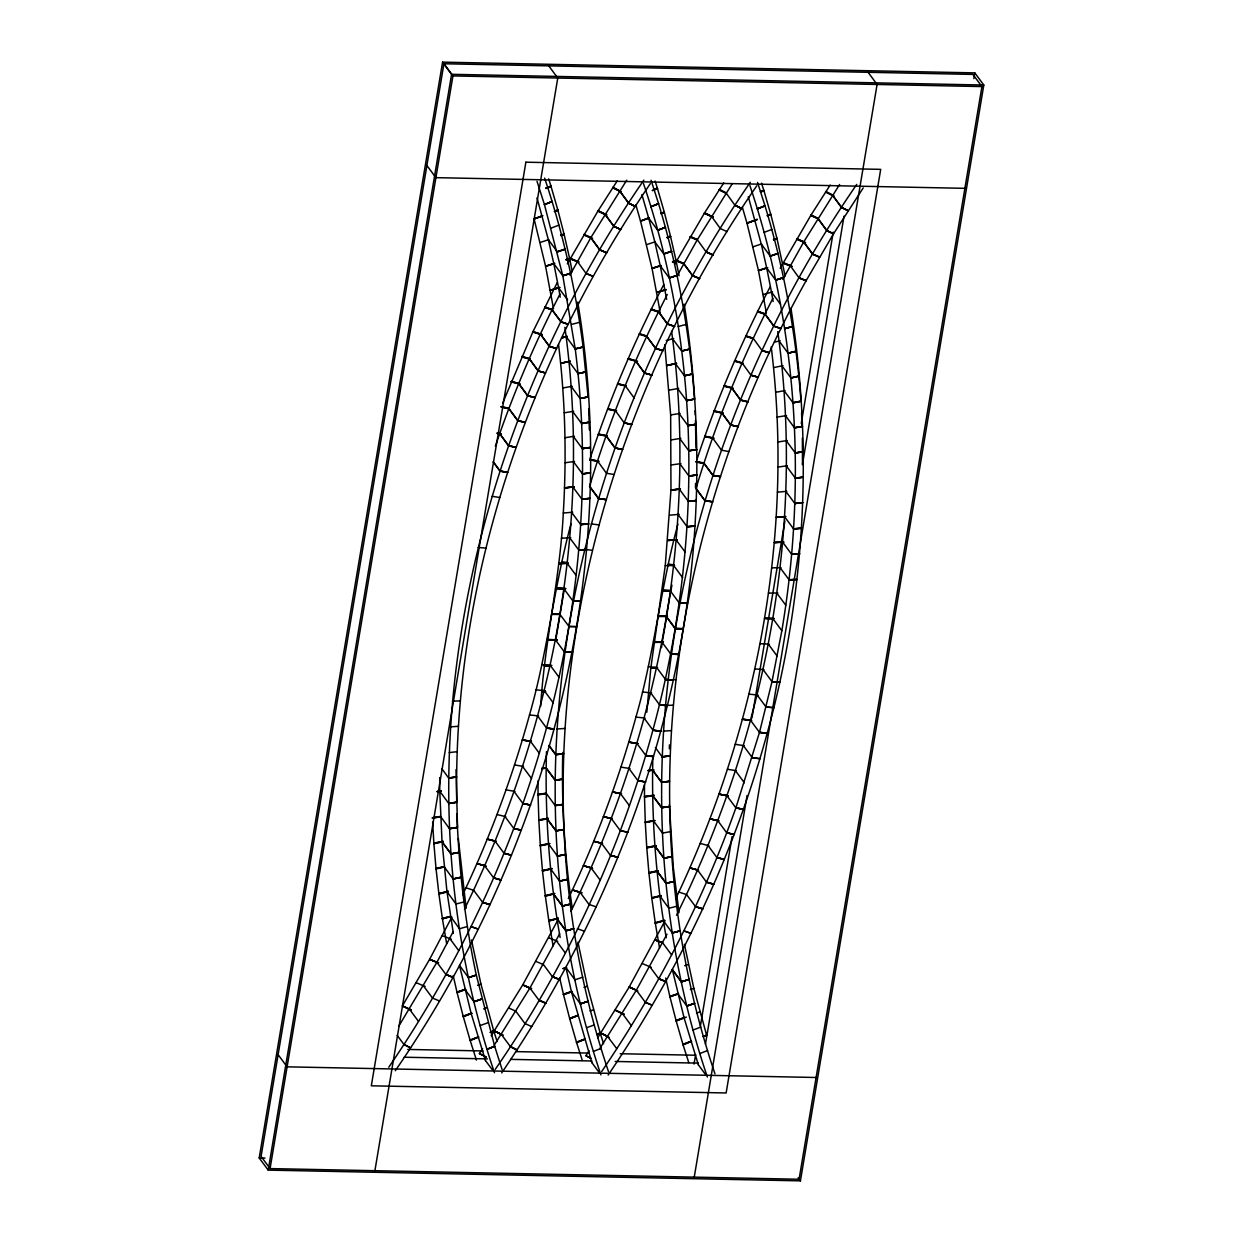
<?xml version="1.0" encoding="UTF-8"?>
<svg xmlns="http://www.w3.org/2000/svg" width="1243" height="1243" viewBox="0 0 1243 1243"><rect width="100%" height="100%" fill="white"/><g stroke="black" fill="none" stroke-linecap="round" stroke-linejoin="round"><path stroke-width="1.5" d="M494.481 1072.74C393.301 773.519 467.337 435.936 643.843 180.126M439.727 777.574L439.773 791.247L448.785 803.506L456.74 802.232C452.856 582.112 526.908 364.572 650.338 183.638M560.127 937.471C549.235 876.206 544.776 813.808 546.485 751.611M600.913 1074.884C499.748 775.663 573.784 438.08 750.29 182.27M540.627 706.428C544.605 641.559 560.189 578.011 563.297 513.048C566.684 456.865 565.347 400.355 558.527 344.466M562.768 752.419C561.432 804.625 564.602 856.971 572.308 908.633M608.526 1071.668C508.123 774.7 581.6 439.665 756.785 185.782M464.462 909.223C552.203 730.231 592.507 525.665 564.881 327.313M666.248 937.75C655.683 877.682 651.316 816.527 652.886 755.573M707.36 1077.044C606.196 777.807 680.232 440.24 856.738 184.415M646.811 712.177L650.819 668.004L665.254 565.674L670.971 490.022L670.661 414.96L664.772 344.731M669.34 748.768L669.418 744.899M714.974 1073.812C626.596 812.363 672.805 518.626 806.101 280.7L799.14 277.997L790.237 265.645M662.239 641.994C680.978 539.726 685.95 434.506 671.593 331.337M695.459 487.536L695.552 483.372M675.617 898.969C756.785 728.336 794.479 535.143 771.204 346.875M676.518 915.252C764.802 735.809 805.495 530.606 777.776 331.601M802.481 464.276L802.372 438.064M495.227 1069.384C670.412 815.501 743.873 480.466 643.47 183.498M388.779 1067.24C531.056 859.224 607.423 600.959 575.229 348.91L583.138 347.061M555.776 640.052L564.4 588.498M661.509 647.65L661.975 644.014M772.835 618.563L781.847 630.714C806.754 482.688 797.835 328.261 749.917 185.642M259.197 1157.963L442.57 62.15L974.792 72.886L983.803 85.037L800.43 1180.85L268.208 1170.114L259.197 1157.963L265.008 1158.072M443.922 63.75L261.077 1156.425L270.073 1168.591L799.078 1179.25L981.923 86.575L972.927 74.409L443.922 63.75L452.934 75.916L270.073 1168.591M268.208 1170.114L451.582 74.316L442.57 62.15M374.904 1170.704L557.765 78.029L548.753 65.863M694.029 1064.101L695.629 1054.546M700.431 1025.863L732.111 836.508M751.953 717.926L784.923 520.941M801.253 423.397L833.245 232.13M705.465 1044.104L747.059 795.52M802.419 464.711L844.028 216.127M694.247 1177.137L877.092 84.462L868.096 72.296M973.844 78.62L974.792 72.886M462.722 894.68C490.193 836.881 512.551 776.657 529.502 714.943C547.65 652.155 553.896 586.758 571.034 523.738M568.346 898.534C596.205 840.221 618.828 779.408 635.95 717.087C654.253 653.709 660.484 587.675 677.948 524.095M670.474 592.662L666.186 616.404L675.182 628.678L683.277 628.632C701.347 521.485 701.068 411.433 684.163 304.147M570.91 911.368C616.45 818.22 649.172 718.703 666.403 616.419M790.921 308.155C813.248 449.469 805.278 595.381 767.18 733.308L759.489 732.376L771.996 681.646L781.847 630.729M670.847 590.643L671.966 585.189M772.835 298.429C741.481 359.274 715.75 422.993 695.987 488.53L704.967 500.789L712.627 501.815L705.03 500.603M501.706 1072.895C592.321 939.724 656.568 787.86 683.262 628.74L675.198 628.57M726.875 795.691L735.872 807.857L743.407 809.255L735.872 807.857L759.489 732.376L767.149 733.417C733.852 855.168 679.082 970.721 608.153 1075.04M495.336 446.268C513.002 394.031 534.723 343.161 559.94 294.14M663.746 284.631L663.591 284.911C634.318 340.939 609.505 399.314 589.819 459.397L598.738 461.06M395.274 1070.751C547.961 848.86 622.696 569.636 577.715 302.002M696.857 459.77C716.419 400.293 741.077 342.54 770.038 287.055L770.194 286.776M502.716 402.996L532.905 331.803L557.299 282.487M667.258 294.56C635.546 355.902 609.505 420.165 589.586 486.293L598.582 498.443L606.18 499.67L598.52 498.645L589.555 486.386M410.951 1010.062L402.406 1005.898L429.612 959.347L451.877 916.977M452.763 977.355L445.895 974.465L436.899 962.3L453.229 931.597M491.171 1035.776L522.728 984.891L557.454 920.814M494.294 1045.068L529.922 988.03L559.676 933.742M597.619 1037.921L629.176 987.051L664.772 921.265M599.716 1048.735L636.354 990.189L666.994 934.177M601.674 1071.528C657.252 989.754 702.839 901.097 735.872 807.857L743.345 809.457M567.305 263.92L598.023 210.922L617.289 180.779M569.9 275.154L590.813 237.677L626.721 180.204M674.654 264.371L704.47 213.066L723.737 182.923M677.264 275.589L697.261 239.821L732.158 183.871M780.2 268.208L810.918 215.21L830.169 185.067M782.795 279.442L803.708 241.965L839.6 184.492M799.187 277.904L806.101 280.7L833.525 233.777L863.217 187.926M398.785 1026.143L436.899 962.3M479.394 1053.536L486.106 1057.047L479.394 1053.536L482.61 1048.688M585.826 1055.68L590.876 1058.306L585.826 1055.68L589.042 1050.832M545.863 188.05L550.898 185.984M544.636 178.122C562.97 232.969 575.773 289.619 583.122 346.968L575.214 348.91L562.815 275.791L544.45 204.582L552.094 201.444M653.989 189.511L657.345 188.128M651.083 180.266L658.572 203.681L650.897 206.726L658.541 203.603M760.436 191.655L763.792 190.272M757.531 182.41L765.02 205.841L757.344 208.886L764.989 205.748M470.196 1040.562L478.602 1037.113M497.138 1041.556L493.735 1030.913L490.364 1032.249L493.735 1030.913L480.932 984.052L471.485 939.972M487.023 1049.418L494.667 1046.28L476.302 975.071L468.518 977.666L459.459 965.314L471.159 1013.496L485.469 1060.59M576.643 1042.706L585.049 1039.257M603.57 1043.7L600.183 1033.057L596.795 1034.409L600.183 1033.057L587.38 986.196L577.933 942.132M601.099 1048.439L593.408 1051.376M683.091 1044.85L691.496 1041.416M703.243 1036.507L706.614 1035.217L703.243 1036.553L706.614 1035.217L693.827 988.34L684.38 944.276M707.547 1050.584L699.856 1053.536M545.926 188.268L550.991 186.248L548.645 178.883M652.373 190.412L657.438 188.408L655.077 181.043M760.514 191.888L763.886 190.552L761.524 183.187M476.426 1060.077L470.118 1040.298L478.555 1036.942M486.992 1049.325L494.667 1046.28L502.094 1069.524M582.314 1060.45L576.55 1042.442L584.987 1039.086M688.762 1062.594L682.997 1044.586L691.434 1041.23M544.45 204.582L552.125 201.537L544.45 204.582L537.023 181.354M650.897 206.726L658.572 203.681C677.808 267.214 689.725 332.891 694.526 399.081L686.587 400.666L677.59 388.5M757.344 208.871L765.02 205.841C784.255 269.358 796.157 335.051 800.974 401.24L793.034 402.81L784.022 390.644M545.988 188.485L551.069 186.528M554.409 211.139L557.796 209.834M551.224 228.075L558.93 225.123M652.435 190.63L657.516 188.672M635.888 204.955L640.533 221.083L649.001 217.836L640.533 221.083L652.031 268.41L659.955 311.014M660.856 213.283L664.244 211.994M665.378 227.267L657.671 230.235L648.675 218.069L641.901 194.576M760.576 192.121L763.963 190.816M766.403 313.158L758.479 270.554L746.981 223.227L757.142 219.327M767.304 215.427L770.676 214.138M764.119 232.379L771.81 229.427M463.313 1016.712L471.781 1013.449M483.62 1008.912L487.007 1007.607M487.893 1022.787L480.14 1025.553M470.04 1040.018L478.493 1036.771M490.348 1032.218L493.735 1030.913M486.961 1049.232L494.667 1046.28M569.76 1018.856L578.213 1015.609M593.455 1009.751L590.052 1010.979M594.325 1024.931L586.587 1027.697M576.472 1042.162L584.94 1038.915M596.795 1034.362L600.183 1033.057M676.208 1021L686.354 1017.1M699.902 1011.895L696.5 1013.123M693.081 1030.027L700.772 1027.075M682.92 1044.306L691.388 1041.059M554.471 211.372L557.874 210.114L550.991 186.248M660.919 213.516L664.321 212.258L657.438 188.408M742.335 207.099L746.981 223.227L757.173 219.452M767.366 215.676L770.769 214.402L763.886 190.552M470.118 1040.298L463.235 1016.432L471.719 1013.278M576.55 1042.442L569.682 1018.576L578.166 1015.422M682.997 1044.586L676.114 1020.721L684.613 1017.566M542.616 215.894L534.102 218.939L545.584 266.266L553.508 308.854M554.533 211.621L557.952 210.393M540.161 242.494L548.738 239.635M560.609 235.16L564.011 233.948M640.533 221.083L649.064 218.038M660.981 213.765L664.384 212.537M565.099 249.051L557.346 251.816L548.349 239.666L537.007 197.855M646.609 244.638L655.185 241.779M667.056 237.32L670.459 236.092M746.981 223.227L757.205 219.576M767.428 215.909L770.831 214.682M671.546 251.195L663.793 253.976L654.797 241.81L648.675 218.069M753.056 246.782L761.617 243.923M773.503 239.464L776.906 238.236M777.994 253.339L770.24 256.12L761.244 243.954L748.333 196.72M457.082 992.598L465.612 989.552M477.53 985.279L480.932 984.052M464.975 989.475L474.018 1001.827L481.756 999.046L473.971 1001.64M463.157 1016.153L471.672 1013.107M563.53 994.742L572.044 991.696M583.977 987.424L587.38 986.196M582.749 977.216L574.95 979.81L565.907 967.474L571.438 991.712L580.465 1003.971L588.203 1001.19L580.419 1003.785M569.605 1018.297L578.119 1015.251M669.977 996.902L678.492 993.841M690.424 989.568L693.827 988.34M677.901 993.949L686.913 1006.115L694.651 1003.334L686.866 1005.929M676.052 1020.441L684.567 1017.395M560.671 235.409L564.089 234.228L557.874 210.114M667.118 237.553L670.536 236.372L664.321 212.258M773.566 239.697L776.984 238.516L770.769 214.402M463.235 1016.432L457.02 992.318L465.566 989.366M474.003 1001.734L481.756 999.046M569.682 1018.576L563.467 994.478L571.998 991.51M580.434 1003.878L588.203 1001.19M676.114 1020.721L669.899 996.622L678.445 993.67M686.882 1006.022L694.651 1003.334M560.733 235.642L564.151 234.507M554.86 263.407L545.584 266.266L554.16 263.423M566.14 259.414L569.574 258.28M667.165 237.786L670.599 236.652M661.307 265.567L652.031 268.41L660.592 265.567M672.587 261.574L676.021 260.424M773.612 239.93L777.046 238.796M767.754 267.711L758.479 270.554L767.04 267.711M456.958 992.038L465.519 989.195M563.11 968.701L566.544 967.551M563.39 994.182L571.966 991.339M688.404 964.568L684.691 965.718M689.197 979.375L681.397 981.97L672.354 969.618L681.366 981.768L689.181 979.36L681.366 981.768M669.837 996.342L678.414 993.483M545.584 266.266L554.176 263.516M566.202 259.663L569.636 258.56L564.089 234.228M652.031 268.41L660.623 265.66M672.649 261.807L676.083 260.704L670.536 236.372M758.479 270.554L767.071 267.804M476.302 975.071L468.487 977.573L476.302 975.071C464.975 922.011 458.869 867.925 456.88 813.73M563.063 968.483L566.497 967.38M565.985 259.989L569.698 258.839M570.646 273.382L562.815 275.791L553.803 263.625L548.349 239.666M559.661 287.615L550.354 290.256L559.614 287.397M672.432 262.133L676.13 260.983M677.093 275.526L669.262 277.95L660.251 265.784L654.797 241.81M666.108 289.759L656.801 292.4L666.062 289.541M783.541 277.686L775.71 280.095L766.698 267.929L761.244 243.954M763.233 294.544L772.556 291.919M550.354 290.256L559.645 287.506M656.801 292.4L666.093 289.65M571.749 324.345L579.642 322.31M678.196 326.505L686.089 324.47M792.537 326.614L784.644 328.649L792.506 326.412M442.446 918.965L449.888 916.852M467.368 926.517L459.506 928.739L450.463 916.386M548.893 921.11L558.2 918.468M556.942 918.732L565.953 930.883L573.815 928.661L565.922 930.696L556.911 918.53M655.325 923.254L664.648 920.612M663.358 920.69L672.385 933.042L680.247 930.805L672.37 932.84M446.657 943.717L442.399 918.686L449.857 916.65M553.088 945.861L548.847 920.83L558.169 918.297M565.938 930.789L573.8 928.661M659.536 948.005L655.279 922.974L664.617 920.441M672.37 932.934L680.247 930.805M784.644 328.649L792.521 326.521M561.634 337.832L567.243 336.387M666.217 340.489L673.69 338.531M689.554 349.019L681.661 351.054L672.665 338.904M774.529 342.167L780.122 340.675M796.002 351.163L788.109 353.198L779.112 341.048M438.919 894.028L448.257 891.604M463.888 901.952L456.01 904.003L446.967 891.651L442.026 841.76L439.773 791.247M442.353 918.391L449.826 916.464M545.351 896.172L552.84 894.245M553.415 893.795L562.426 905.945L570.335 904.096L562.457 906.147L553.446 893.981M548.8 920.535L558.138 918.126M651.798 898.316L661.152 895.908M676.782 906.24L668.889 908.291L659.862 895.939M655.247 922.679L664.585 920.271M689.57 349.112L681.661 351.054L689.585 349.205M442.399 918.686L438.872 893.748L448.241 891.433M548.847 920.83L545.32 895.892L554.673 893.577M562.442 906.054L570.335 904.096M655.279 922.974L651.767 898.036L661.121 895.721M570.071 361.356L560.671 363.329L570.04 361.138M585.935 371.781L578.026 373.63L569.014 361.48M676.503 363.5L667.118 365.473L676.487 363.282M692.382 373.925L684.458 375.79L675.462 363.624M773.566 367.617L782.95 365.644M798.829 376.07L790.905 377.934L781.909 365.768M436.06 868.919L443.565 867.163M444.155 866.728L453.182 879.081L461.091 877.232L453.167 878.894M438.841 893.453L448.21 891.262M542.507 871.079L551.876 868.873M550.602 868.873L559.63 881.24L567.538 879.376L559.614 881.038M545.289 895.597L554.658 893.406M648.955 873.223L658.324 871.017M657.05 871.032L666.062 883.183L673.986 881.52L666.077 883.385L657.065 871.219M651.736 897.741L661.105 895.55M560.671 363.329L570.055 361.247M667.118 365.473L676.503 363.391M438.872 893.748L436.029 868.639L443.533 866.961M453.167 878.987L461.091 877.232M545.32 895.892L542.476 870.784L551.861 868.702M559.614 881.132L567.538 879.376M651.767 898.036L648.924 872.928L658.308 870.846M666.062 883.276L673.986 881.52M562.784 388.002L572.184 386.262M588.079 396.843L580.139 398.506L571.143 386.355M669.216 390.147L678.631 388.406M694.526 398.987L686.587 400.65L694.526 399.081M775.663 392.306L785.079 390.551M800.974 401.132L793.034 402.81L800.974 401.24M433.9 843.671L443.3 841.697M442.026 841.868L451.038 854.019L458.978 852.356L451.023 853.832L442.026 841.666M540.348 845.815L547.852 844.246M436.013 868.344L443.518 866.759M548.458 843.811L557.486 856.178L565.41 854.5L557.47 855.976M646.795 847.959L656.18 845.986M542.445 870.488L551.845 868.515M654.921 846.157L663.933 858.323L671.857 856.645L663.917 858.121L654.906 845.955M648.893 872.633L658.293 870.659M588.079 396.937L580.139 398.506L588.094 397.045L583.122 346.968L575.214 348.91L566.218 336.744M436.029 868.639L433.869 843.375L443.285 841.511M451.038 853.925L458.978 852.356M542.476 870.784L540.317 845.52L549.717 843.671M557.47 856.07L565.41 854.5M648.924 872.928L646.764 847.679L656.164 845.815M663.917 858.214L671.857 856.645M564.213 412.816L573.644 411.293M589.539 422.045L581.6 423.521L572.588 411.355M670.661 414.96L680.092 413.437M695.987 424.189L688.047 425.665L679.035 413.499M777.108 417.104L786.524 415.582M802.434 426.333L794.495 427.81L785.483 415.644M432.409 818.282L439.944 816.884M440.566 816.465L449.578 828.832L457.517 827.356L456.041 769.557M538.856 820.427L548.272 818.671M433.854 843.08L443.269 841.34M546.998 818.624L556.009 830.775L563.965 829.485L556.025 830.977L547.013 818.811M645.303 822.571L654.719 820.831M540.301 845.24L549.717 843.484M670.412 831.645L662.457 833.121L653.445 820.768M646.748 847.384L656.164 845.628M589.555 422.138L581.6 423.521L589.555 422.232M432.393 817.987L439.929 816.682M449.562 828.724L457.517 827.341L449.562 828.63M540.317 845.52L538.841 820.131L548.256 818.5M556.009 830.883L563.965 829.485M646.764 847.679L645.288 822.276L654.704 820.644M564.99 437.738L574.406 436.215M590.332 447.356L582.377 448.645L573.365 436.479M671.438 439.882L680.853 438.359M696.779 449.5L688.824 450.789L679.812 438.624M777.885 442.026L787.301 440.504M803.227 451.644L795.271 452.934L786.26 440.768M437.272 791.853L441.032 791.247M538.064 794.914L545.599 793.702M432.393 817.692L439.929 816.48M546.221 793.298L555.233 805.666L563.188 804.376L555.233 805.464M644.511 797.058L653.927 795.536M538.841 819.836L548.256 818.314M652.668 795.644L661.68 807.81L669.635 806.521L661.68 807.608L652.668 795.442M645.272 821.98L654.704 820.458M437.256 791.636L441.032 791.061M448.785 803.413L456.74 802.217L448.785 803.32M538.841 820.131L538.048 794.619L545.599 793.5M555.233 805.557L563.188 804.361M645.288 822.276L644.495 796.763L653.927 795.365M661.68 807.701L669.635 806.521M565.099 462.753L574.515 461.464M590.441 472.775L582.485 473.863L573.474 461.712M671.531 464.913L680.962 463.608M696.888 474.919L688.917 476.007L679.921 463.857M777.978 467.057L787.409 465.752M803.32 477.063L795.365 478.167L786.368 466.001M441.933 768.78L448.676 778.102L456.632 776.999L448.676 777.9M541.715 768.78L545.491 768.267M437.256 791.403L441.032 790.89M546.112 768.081L555.124 780.247L563.079 779.143L555.124 780.045L546.128 767.879M648.162 770.94L653.818 770.147M538.048 794.324L545.599 793.283M652.559 770.225L661.571 782.391L669.526 781.288L661.571 782.189L652.559 770.038M644.495 796.468L653.927 795.178M448.676 777.994L456.632 776.999M541.715 768.531L545.491 768.065M555.124 780.138L563.079 779.143M648.162 770.676L653.818 769.976L648.162 770.427M661.571 782.298L669.526 781.288M573.94 487.023L564.524 487.862L573.955 486.805M680.387 489.167L670.971 490.022L680.387 488.95M777.419 492.166L786.835 491.327M449.251 752.59L457.206 751.689M548.94 745.614L555.699 754.734L563.654 753.833L555.699 754.548L548.955 745.427M541.73 768.283L545.491 767.863M655.387 747.571L662.146 756.894L670.101 755.977L662.146 756.692M564.524 487.862L573.94 486.914M670.971 490.022L680.387 489.058M555.699 754.641L563.654 753.833M662.146 756.785L670.101 755.977M589.85 498.474L581.91 499.189L572.899 487.023M696.298 500.618L688.358 501.333L679.346 489.167M563.297 513.048L572.712 512.209M802.745 502.762L794.805 503.477L785.794 491.311M669.728 515.192L679.144 514.353M588.607 523.847L580.667 524.562L571.656 512.396M785.576 516.731L776.176 517.337L785.592 516.498M695.055 525.991L687.115 526.706L678.103 514.54M801.502 528.135L793.547 528.85L784.551 516.684M458.449 726.316L450.51 726.829M564.897 728.46L556.957 728.973M671.344 730.604L663.405 731.117M776.176 517.337L785.592 516.606M561.385 538.266L570.786 537.66M677.217 540.037L667.833 540.425L677.233 539.804M586.68 549.468L578.741 549.981L569.745 537.831M783.649 542.181L774.28 542.569L783.68 541.948M799.575 553.756L791.636 554.285L782.624 542.119M541.715 692.009L545.475 691.776M460.376 700.881L452.452 701.207M673.255 705.169L665.347 705.496M667.833 540.425L677.217 539.913M774.28 542.569L783.665 542.072M541.746 691.714L545.506 691.512M568.175 563.374L558.822 563.53L568.191 563.157M665.254 565.674L674.607 565.518M771.701 567.833L781.055 567.678M796.965 579.424L789.041 579.751L780.029 567.585M544.341 666.155L549.965 665.922M650.788 668.299L656.413 668.081M675.85 679.703L667.957 679.828M541.777 691.419L545.522 691.263M558.822 563.53L568.191 563.265M544.372 665.86L549.996 665.704M650.819 668.004L656.444 667.848M555.574 588.825L564.928 588.654M662.022 590.969L671.375 590.813M768.469 593.113L777.823 592.958M580.792 600.804L572.883 600.944L563.887 588.778M547.65 640.285L557.004 640.129M654.098 642.429L661.571 642.305M572.666 652.078L564.804 652.016M679.113 654.222L671.251 654.16M544.418 665.564L551.892 665.44M650.85 667.709L656.475 667.615M547.681 639.99L557.019 639.943M654.129 642.134L661.602 642.103M687.208 603.15L679.331 603.088L670.334 590.922L662.737 590.674M551.674 614.104L559.132 614.166L551.737 613.809M551.628 614.399L559.086 614.462M658.075 616.544L667.444 616.326L658.184 615.953M773.845 618.703L764.569 618.393L773.892 618.47M568.735 626.519L576.597 626.581M547.728 639.679L557.05 639.757M654.175 641.839L663.498 641.901M451.582 74.316L983.803 85.037M452.934 75.916L981.923 86.575M964.894 188.33L435.905 177.656L426.893 165.505M658.122 616.248L667.429 616.435M764.569 618.393L773.876 618.579M407.751 1049.434L483.076 1050.957M515.907 1051.609L589.291 1053.085M620.195 1053.722L695.505 1055.229M404.224 1057.218L487.442 1058.896M510.671 1059.362L591.948 1060.994M615.176 1061.46L698.395 1063.138M816.107 1077.495L287.102 1066.836L278.106 1054.67M556.289 588.529L565.581 588.84M679.812 603.01L687.643 603.259M573.365 600.851L581.196 601.099M675.213 628.476L683.044 628.725M683.246 628.834L675.4 628.585L666.201 616.31M576.799 626.69L568.952 626.425L559.754 614.166M760.001 643.672L769.246 644.2M653.569 641.528L662.799 642.056M547.122 639.368L556.351 639.912M662.799 590.378L670.195 590.72M556.351 588.234L565.612 588.654M668.066 564.835L673.613 565.161M561.634 562.691L567.165 563.017M662.845 590.083L670.241 590.503M556.413 587.939L565.643 588.467M678.6 654.502L670.8 654.051L661.804 641.885M572.153 652.357L564.353 651.907L555.357 639.741M754.796 668.905L763.979 669.666M648.349 666.761L657.531 667.522M541.901 664.617L551.084 665.378M668.128 564.54L673.659 564.928M561.681 562.395L567.212 562.784M478.182 547.479L485.935 548.116M668.206 564.244L673.722 564.71M561.758 562.1L567.274 562.551M779.749 682.283L771.996 681.646L762.984 669.48M673.302 680.139L665.549 679.501L656.537 667.336M748.923 694.107L758.044 695.086M642.476 691.963L651.612 692.941M766.076 707.034L773.83 707.687L766.076 707.034L757.065 694.884M536.028 689.818L545.164 690.797M598.955 524.934L591.295 523.893M584.676 549.422L592.383 550.261M667.336 705.729L659.629 704.905L650.617 692.739M751.471 720.458L742.397 719.246L751.533 720.225M635.95 717.087L645.086 718.081M767.211 733.215L759.489 732.376L750.492 720.21M529.502 714.943L538.639 715.937M660.763 731.07L653.041 730.231L644.045 718.066M554.316 728.926L546.609 728.087L537.597 715.921M742.397 719.246L751.502 720.334M499.748 497.526L492.135 496.299M735.219 744.293L744.231 745.738M743.252 745.474L752.264 757.64L759.924 758.665M637.783 743.594L628.772 742.149L637.845 743.361M653.476 756.521L645.816 755.495L636.82 743.33M531.336 741.449L522.34 740.005L531.398 741.216M712.627 501.815L704.999 500.696L696.018 488.437M598.551 498.552L606.18 499.67M752.264 757.64L759.893 758.758M628.772 742.149L637.814 743.485M653.445 756.614L645.816 755.495L653.414 756.707M522.34 740.005L531.367 741.325M696.064 462.132L703.274 463.282M703.958 463.08L712.938 475.339L720.505 476.644L712.907 475.432L703.895 463.282M589.617 459.972L598.629 461.417M614.058 474.5L606.46 473.288L597.51 460.935M493.331 461.821L500.043 471.05L507.61 472.356L500.012 471.144L493.253 462.023M727.404 769.262L736.415 770.707M620.972 767.117L629.968 768.547M514.524 764.958L523.521 766.403M696.158 461.837L703.336 463.08M712.938 475.339L720.505 476.644M589.71 459.677L598.675 461.246M500.043 471.05L507.61 472.356M704.703 436.681L713.637 438.359M729.019 451.597L721.484 450.199L712.55 437.847M598.256 434.537L607.19 436.215M696.251 461.541L703.398 462.878M606.102 435.687L615.067 447.946L622.572 449.453L615.036 448.055L606.025 435.889M497.169 433.387L500.743 434.056M499.655 433.543L508.667 445.709L516.14 447.309L508.589 445.911L499.624 433.652M727.808 796.002L718.967 794.106L727.885 795.769M645.49 782.065L637.939 780.651L628.942 768.485M621.36 793.857L612.519 791.962L621.453 793.624M506.072 789.818L515.006 791.48M530.528 804.967L522.977 803.553L513.981 791.403M615.067 447.946L622.572 449.453M508.62 445.802L516.14 447.309M704.812 436.402L713.7 438.173M598.365 434.242L607.252 436.029M497.247 433.17L500.805 433.885M718.967 794.106L727.854 795.893M612.519 791.962L621.407 793.749M530.497 805.06L522.977 803.553L530.45 805.153M713.995 411.371L722.836 413.266M721.779 412.723L730.775 424.888L738.171 426.675L730.698 425.075L721.732 412.831M607.547 409.227L616.404 411.122M704.905 436.107L713.762 438.002M624.328 422.744L631.739 424.531L624.266 422.931L615.332 410.578M501.1 407.082L508.185 408.605M598.473 433.962L607.314 435.842M517.88 420.6L525.292 422.387L517.818 420.787L508.807 408.621M497.324 432.952L500.867 433.698M718.64 820.955L709.877 818.826L718.734 820.722M734.193 834.379L726.72 832.779L717.708 820.613M612.209 818.795L603.43 816.682L612.286 818.578M620.273 830.635L627.746 832.22L620.273 830.635L611.276 818.469M496.998 814.538L505.761 816.651M714.104 411.091L722.913 413.096M730.744 424.982L738.171 426.675M607.656 408.947L616.466 410.951M624.297 422.838L631.739 424.531M501.209 406.787L508.263 408.403M525.292 422.387L517.849 420.693L508.884 408.434M709.877 818.826L718.687 820.831M603.43 816.682L612.24 818.686M723.923 386.216L732.686 388.329M740.564 400.106L747.96 401.893L740.642 399.92L731.63 387.754L740.564 400.106L747.96 401.893M617.476 384.071L626.239 386.185M714.212 410.796L722.975 412.909M511.028 381.927L519.792 384.04M607.765 408.652L616.528 410.765M527.747 395.631L535.065 397.605L527.669 395.818L518.657 383.652M501.317 406.508L508.34 408.201M700.182 843.422L708.852 845.753M602.404 843.609L593.734 841.262L602.498 843.391M521.221 830.277L513.825 828.491L504.829 816.325M495.957 841.464L487.287 839.118L496.05 841.231M511.401 855.137L504.052 853.257L511.37 855.246L504.052 853.257L495.04 841.107M724.032 385.92L732.749 388.158M617.585 383.776L626.317 385.998L617.709 383.497M511.137 381.632L518.113 383.419M535.065 397.605L527.716 395.725L518.735 383.466M593.734 841.262L602.451 843.5M487.287 839.118L496.004 841.356M734.473 361.216L743.159 363.546M742.118 362.956L751.052 375.308L758.37 377.282L751.129 375.106M628.041 359.072L634.971 360.936M724.156 385.641L732.826 387.971M644.682 372.962L651.922 375.122L644.604 373.164L635.593 360.998M521.594 356.927L530.264 359.258M538.157 371.004L545.475 372.978L538.235 370.818L529.238 358.652L538.157 371.004L545.475 372.978M511.261 381.337L519.947 383.683M724.265 859.535L716.931 857.561L707.935 845.395M697.292 870.053L689.849 867.847L698.519 870.178M617.818 857.39L610.484 855.417L601.488 843.251M713.855 884.146L706.521 882.173L697.525 870.022M592.693 868.469L583.402 865.687L592.072 868.034M486.246 866.324L476.955 863.543L485.64 865.889M500.96 879.858L493.642 877.884L484.63 865.718M734.597 360.921L743.236 363.376M751.083 375.215L758.37 377.266M628.15 358.776L636.789 361.231M651.922 375.122L644.635 373.055L635.67 360.812M521.718 356.632L530.341 359.087M689.849 867.847L698.473 870.286M583.402 865.687L592.025 868.142M476.955 863.543L485.593 865.998M745.676 336.387L753.103 338.609M762.239 350.479L769.401 352.826L762.145 350.666L753.227 338.314L745.8 336.107M734.737 360.641L742.164 362.863M639.228 334.243L646.655 336.465L655.714 348.522L662.954 350.681L655.791 348.335M628.29 358.497L637.581 361.262M532.781 332.099L542.072 334.864M549.266 346.377L556.507 348.537L549.344 346.191L540.348 334.025L549.266 346.377L556.507 348.537M521.842 356.353L529.269 358.559M678.911 892.086L686.26 894.494M702.746 908.788L695.505 906.629L686.493 894.463M581.646 892.956L572.464 889.941L581.755 892.723M466.016 887.797L473.365 890.206M489.851 904.484L482.61 902.325L473.599 890.174M762.192 350.573L769.401 352.826M639.353 333.963L646.748 336.263L655.745 348.428L662.954 350.681M532.905 331.803L542.15 334.693M572.464 889.941L581.708 892.831M757.484 311.76L764.818 314.168M757.764 311.201L765.004 313.795L773.923 326.132L781.039 328.572L773.876 326.225L764.865 314.075L757.609 311.48M745.94 335.812L753.274 338.22M651.037 309.616L660.219 312.614M651.316 309.041L658.557 311.636L667.522 323.895L674.592 326.427L667.429 324.081L658.464 311.838M639.492 333.668L646.842 336.076M544.589 307.472L551.939 309.88L560.981 321.937L568.144 324.283L561.075 321.751L552.078 309.585L544.869 306.897M533.045 331.524L542.228 334.538M596.205 906.831L589.058 904.484L580.046 892.319M577.42 928.723L584.49 931.271M773.923 326.132L781.039 328.572M651.161 309.336L660.297 312.459M667.475 323.988L674.592 326.427M544.729 307.176L552.032 309.678M561.028 321.844L568.144 324.283M690.968 933.322L683.868 930.883L690.922 933.415M478.089 929.018L470.973 926.579L478.042 929.111M662.379 942.784L655.232 940.003L662.472 942.598M548.784 937.859L557.719 941.339M442.337 935.715L451.287 939.195M655.232 940.003L662.426 942.691M782.919 263.143L791.869 266.623M676.472 260.999L683.634 263.78L692.693 275.853L699.654 278.556L692.786 275.666M570.04 258.855L577.187 261.636M642.491 963.636L651.316 967.349M665.766 981.457L658.79 978.754L649.778 966.588M536.044 961.492L543.098 964.459M559.319 979.313L552.343 976.61L543.346 964.444M438.422 963.061L429.612 959.347L438.546 962.828M452.872 977.169L445.895 974.465L452.825 977.262M783.074 262.863L791.962 266.453M676.627 260.719L683.728 263.594M699.669 278.556L692.739 275.76L683.79 263.5M570.18 258.575L577.296 261.45M586.292 273.6L593.222 276.412L586.354 273.522M665.704 981.55L658.79 978.754L665.658 981.644M559.272 979.406L552.343 976.61L559.21 979.5M429.612 959.347L438.484 962.937M796.545 239.184L805.355 242.898M812.767 254.038L819.525 257.115L812.658 254.225L803.646 242.059M783.23 262.584L792.04 266.297M799.233 277.81L806.101 280.7M690.098 237.04L697.152 240.008M706.319 251.894L713.078 254.97L706.21 252.08L697.307 239.728M676.782 260.44L683.836 263.407M583.651 234.896L590.705 237.864M599.872 249.75L606.646 252.811L599.763 249.936L590.767 237.77L583.806 234.616M570.335 258.295L579.16 262.009M637.861 990.982L629.176 987.051L636.23 990.003M645.366 1002.34L652.233 1005.23L645.366 1002.34L636.369 990.174M531.414 988.838L522.728 984.891L531.553 988.605M416.296 982.747L425.106 986.46M439.354 1000.941L432.486 998.051L423.475 985.885M796.701 238.92L805.448 242.742M819.525 257.115L812.704 254.131L803.755 241.888M690.253 236.76L697.261 239.821M706.257 251.987L713.078 254.97M606.646 252.811L599.825 249.843L590.86 237.584M629.176 987.051L636.183 990.096M522.728 984.891L531.491 988.713M810.747 215.49L817.692 218.644M811.089 214.946L817.925 218.271L826.875 230.53L833.525 233.777L826.766 230.716L817.801 218.457L810.918 215.21M796.872 238.64L805.542 242.571M704.315 213.345L712.985 217.276M727.077 231.633L720.318 228.557L711.416 216.22M690.424 236.496L697.37 239.65M597.867 211.201L606.553 215.132M604.968 214.076L613.918 226.319L620.645 229.473L613.871 226.412L604.859 214.262M583.977 234.352L592.662 238.283M623.831 1014.35L615.285 1010.186L623.97 1014.133M545.693 1003.272L538.918 1000.195L529.922 988.03M508.853 1008.042L515.798 1011.196M531.693 1026.594L524.919 1023.533L515.923 1011.367M411.091 1009.844L402.406 1005.898L411.013 1009.953M826.813 230.623L833.525 233.777M704.47 213.066L713.094 217.121M598.023 210.922L606.646 214.977M613.918 226.319L620.645 229.473M615.285 1010.186L623.908 1014.241M825.538 192.059L832.375 195.4M832.546 195.12L841.558 207.286L848.099 210.704L841.433 207.472L832.484 195.213M719.091 189.915L725.928 193.255M735.11 205.142L741.651 208.56L734.986 205.313L726.098 192.976M704.641 212.802L713.187 216.966M612.644 187.771L621.189 191.935M619.651 190.832L628.663 202.997L635.204 206.416L628.554 203.168L619.604 190.925M598.194 210.657L606.739 214.821M609.241 1037.47L600.835 1033.073L607.672 1036.413M501.115 1034.44L494.388 1030.929L502.933 1035.093M517.01 1049.838L510.36 1046.606L501.349 1034.44M841.495 207.379L848.099 210.704M735.048 205.235L741.651 208.56M628.601 203.091L635.204 206.416M825.709 191.795L834.177 196.068M719.262 189.651L726.036 193.069M612.815 187.507L621.298 191.779L613.001 187.242M600.835 1033.073L607.625 1036.491L616.808 1048.75M494.388 1030.929L502.871 1035.201M516.964 1049.931L510.36 1046.606L516.902 1050.024M397.154 1035.326L403.913 1044.446L410.516 1047.787M825.88 191.531L832.608 195.042M719.448 189.387L726.161 192.898M403.913 1044.462L410.454 1047.88M766.698 267.929L771.499 292.105L780.511 304.271M577.342 261.356L586.245 273.693M553.819 263.64L558.604 287.817L567.616 299.967M625.182 385.61L634.116 397.962M776.766 593.066L785.778 605.232M768.252 644.029L777.248 656.195M676.176 539.975L685.188 552.141M673.597 565.441L682.593 577.607M735.39 770.644L744.386 782.795M567.15 563.297L576.146 575.447M550.09 665.191L559.101 677.342M544.17 690.58L553.182 702.746M620.428 793.547L629.424 805.697M530.373 741.185L539.369 753.336M662.612 942.769L671.624 954.919M522.495 766.341L531.507 778.506M591.078 867.863L600.089 880.028M798.177 1177.805L800.43 1180.85M698.333 1064.785L705.092 1073.905M622.37 1013.511L631.366 1025.677M556.18 940.625L565.177 952.775M591.886 1062.641L599.763 1073.284M449.733 938.465L458.729 950.631M485.438 1060.497L492.197 1069.617M409.475 1009.223L418.487 1021.389M698.364 1064.878L684.054 1017.784L672.37 969.711M591.917 1062.734L571.438 991.712M776.984 238.516L785.141 276.055M665.673 978.039L669.899 996.622M559.645 977.728L563.467 994.478M453.198 975.584L457.02 992.318M676.083 260.704L679.066 275.744M660.251 265.784L666.652 299.345M569.636 258.56L572.262 271.766M771.499 292.105L773.099 301.49M558.62 287.817L560.205 297.186M453.353 933.462L446.983 891.744M679.02 912.642L673.333 867.505L669.356 804.609M466.125 908.353L458.325 838.543M432.642 822.089L433.869 843.375M801.595 412.847L802.015 426.567M695.148 410.703L695.272 414.836M695.459 420.585L695.987 448.055M588.7 408.559L589.368 429.938M644.449 784.923L644.495 796.763M538.001 780.853L538.048 794.619M525.882 162.196L371.315 1085.807L726.13 1092.97L880.697 169.359L525.882 162.196M542.554 215.692L534.102 218.939L542.585 215.785M665.393 227.36L657.671 230.235L665.425 227.453M565.114 249.144L557.346 251.816L565.145 249.237M671.562 251.288L663.793 253.976L671.593 251.381M778.009 253.432L770.24 256.12L778.025 253.525M570.599 273.196L562.815 275.791L570.63 273.289M677.047 275.34L669.262 277.935L677.078 275.433M783.494 277.484L775.71 280.079L783.51 277.577M567.259 336.496L561.634 337.878L567.259 336.604M796.017 351.256L788.109 353.198L796.033 351.349M585.95 371.875L578.026 373.63L585.95 371.968M692.382 374.019L684.458 375.79L692.398 374.127M798.829 376.178L790.905 377.934L798.845 376.272M695.987 424.283L688.047 425.665L696.002 424.376M802.434 426.427L794.495 427.81L802.434 426.535M590.332 447.449L582.377 448.645L590.332 447.558M696.779 449.593L688.824 450.789L696.779 449.702M803.227 451.753L795.271 452.934L803.227 451.846M590.441 472.868L582.485 473.863L590.441 472.961M696.888 475.012L688.917 476.007L696.872 475.121M803.32 477.157L795.365 478.167L803.32 477.265M589.866 498.272L581.91 499.173L589.866 498.365M696.313 500.416L688.358 501.317L696.313 500.525M802.76 502.56L794.805 503.477L802.745 502.669M588.607 523.94L580.667 524.562L588.592 524.049M695.055 526.084L687.115 526.706L695.039 526.193M801.502 528.244L793.547 528.85L801.486 528.337M586.665 549.561L578.741 549.981L586.665 549.67M799.56 553.865L791.636 554.285L799.56 553.958M796.949 579.518L789.041 579.751L796.934 579.626M687.224 602.948L679.331 603.088L687.224 603.057M580.776 600.913L572.883 600.944L580.761 601.006M678.647 654.3L670.8 654.051L678.631 654.408M572.2 652.155L564.353 651.907L572.184 652.264M779.796 682.096L771.996 681.646L779.765 682.189M673.349 679.937L665.549 679.501L673.318 680.045M667.382 705.542L659.629 704.89L667.367 705.636M660.732 731.164L653.041 730.231L660.701 731.257M554.285 729.019L546.609 728.087L554.254 729.113M645.552 781.863L637.939 780.651L645.521 781.971M521.299 830.075L513.825 828.475L521.268 830.169M734.162 834.473L726.72 832.779L734.116 834.566M724.343 859.348L716.931 857.561L724.296 859.441M617.895 857.188L610.484 855.402L617.849 857.297M713.808 884.239L706.521 882.173L713.762 884.348M500.913 879.951L493.642 877.884L500.882 880.044M702.699 908.882L695.505 906.629L702.652 908.975M489.804 904.578L482.61 902.325L489.773 904.686M545.801 1003.085L538.918 1000.195L545.739 1003.179"/></g></svg>
